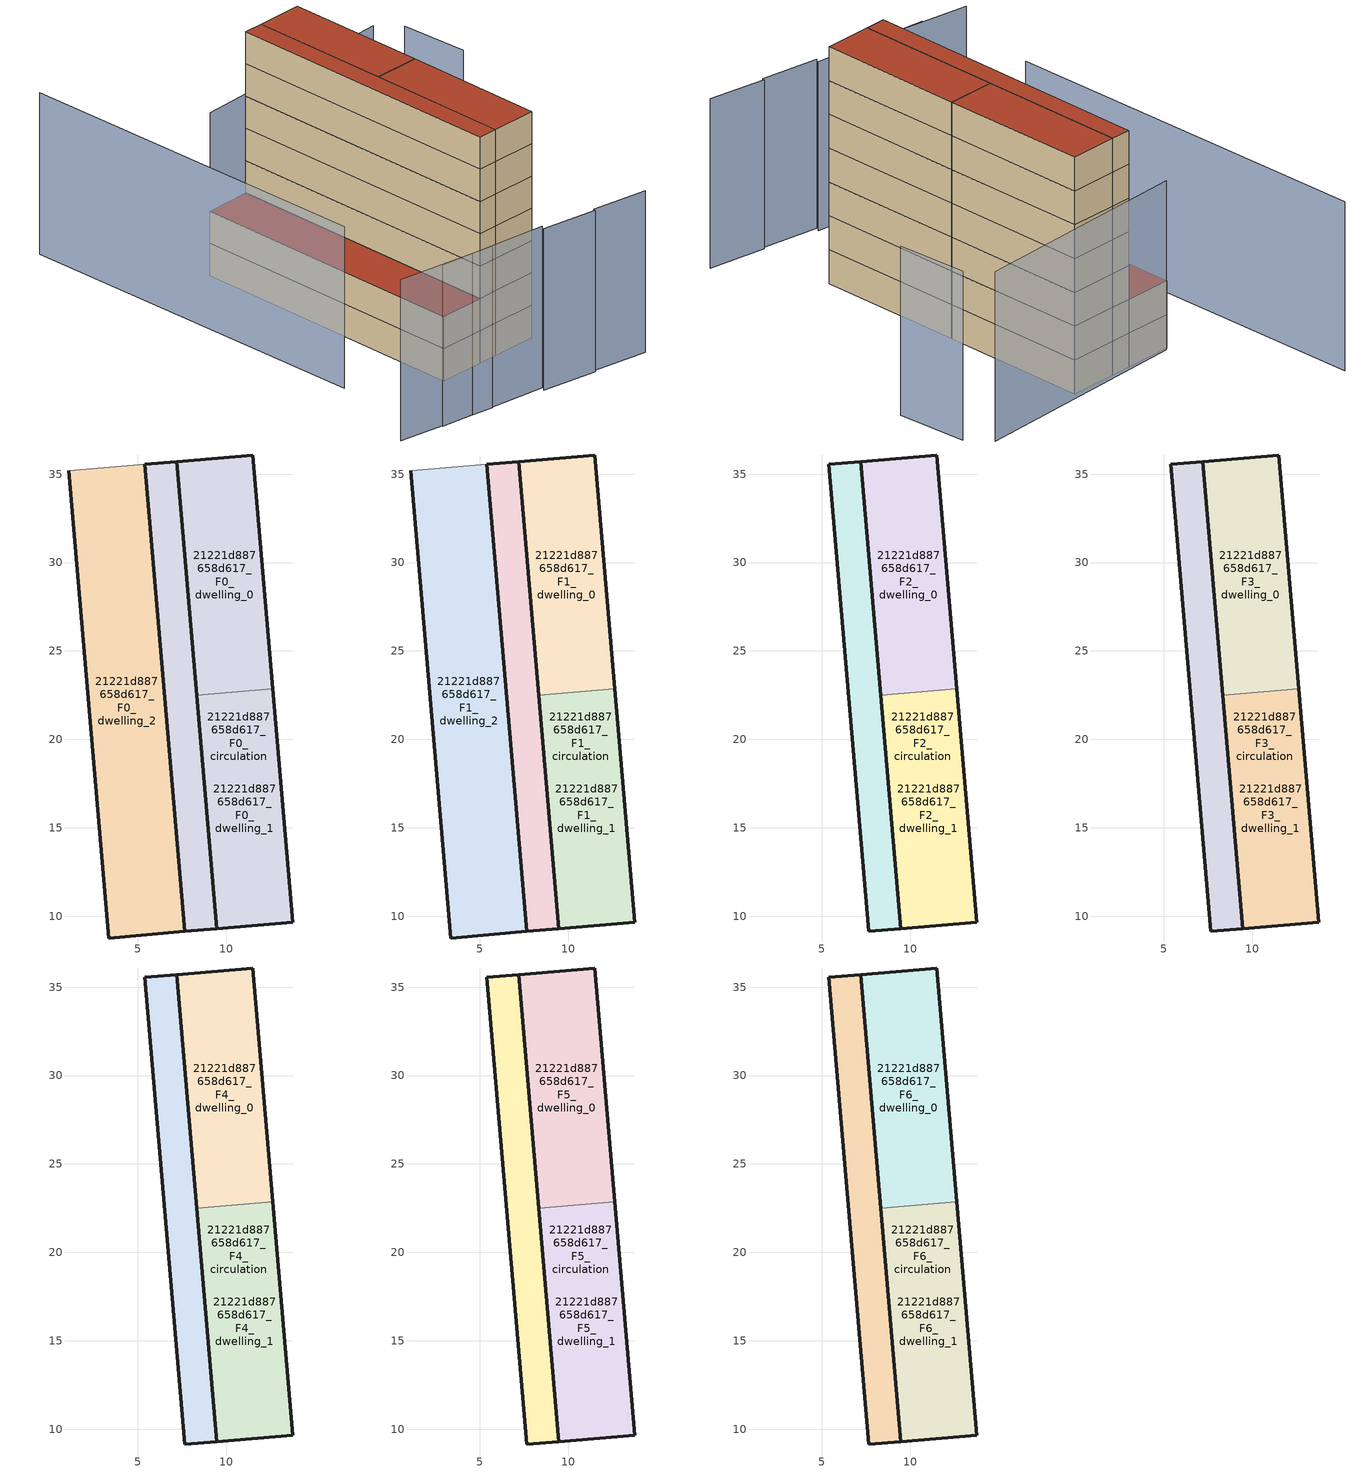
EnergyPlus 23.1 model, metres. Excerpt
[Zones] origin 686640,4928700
21221d887658d617_F0_dwelling_0
 floor ground (EU_floor_Construction): 8.32,22.5 9.45,9.3 7.66,9.14 5.39,35.56 7.19,35.71 z0; 11.49,36.08 12.62,22.87 8.32,22.5 7.19,35.71 z0
 wall outside (EU_wall_Construction): 12.62,22.87 11.49,36.08 7.19,35.71 8.32,22.5 z0:3
 wall to 21221d887658d617_F0_dwelling_1 (EU_wall_Construction): 8.32,22.5 12.62,22.87 z0:3
21221d887658d617_F0_dwelling_1
 floor ground (EU_floor_Construction): 7.19,35.71 8.32,22.5 9.45,9.3 7.66,9.14 5.39,35.56 z0; 12.62,22.87 13.75,9.67 9.45,9.3 8.32,22.5 z0
 wall outside (EU_wall_Construction): 8.32,22.5 9.45,9.3 13.75,9.67 12.62,22.87 z0:3
21221d887658d617_F0_dwelling_2
 floor ground (EU_floor_Construction): 5.39,35.56 7.66,9.14 3.36,8.77 1.09,35.19 z0
 wall outside (EU_wall_Construction): 1.09,35.19 3.36,8.77 7.66,9.14 5.39,35.56 z0:3
 wall adiabatic (EU_wall_Construction): 5.39,35.56 1.09,35.19 z0:3
21221d887658d617_F0_circulation
 floor ground (EU_floor_Construction): 8.32,22.5 9.45,9.3 7.66,9.14 5.39,35.56 7.19,35.71 z0; 11.49,36.08 12.62,22.87 8.32,22.5 7.19,35.71 z0; 12.62,22.87 13.75,9.67 9.45,9.3 8.32,22.5 z0
 wall outside (EU_wall_Construction): 7.66,9.14 9.45,9.3 7.19,35.71 5.39,35.56 7.66,9.14 z0:3
21221d887658d617_F1_dwelling_0
 floor outside (EU_floor_Construction): 11.49,36.08 12.62,22.87 8.32,22.5 7.19,35.71 z3
 floor to 21221d887658d617_F0_dwelling_0 (EU_floor_Construction): 8.32,22.5 9.45,9.3 7.66,9.14 5.39,35.56 7.19,35.71 z3
 wall outside (EU_wall_Construction): 12.62,22.87 11.49,36.08 7.19,35.71 8.32,22.5 z3:6
 wall to 21221d887658d617_F1_dwelling_1 (EU_wall_Construction): 8.32,22.5 12.62,22.87 z3:6
21221d887658d617_F1_dwelling_1
 floor to 21221d887658d617_F0_dwelling_1 (EU_floor_Construction): 7.19,35.71 8.32,22.5 9.45,9.3 7.66,9.14 5.39,35.56 z3; 12.62,22.87 13.75,9.67 9.45,9.3 8.32,22.5 z3
 wall outside (EU_wall_Construction): 8.32,22.5 9.45,9.3 13.75,9.67 12.62,22.87 z3:6
21221d887658d617_F1_dwelling_2
 floor to 21221d887658d617_F0_dwelling_2 (EU_floor_Construction): 5.39,35.56 7.66,9.14 3.36,8.77 1.09,35.19 z3
 wall outside (EU_wall_Construction): 1.09,35.19 3.36,8.77 7.66,9.14 5.39,35.56 z3:6
 wall adiabatic (EU_wall_Construction): 5.39,35.56 1.09,35.19 z3:6
 roof outside (EU_roof_Construction): 7.66,9.14 5.39,35.56 1.09,35.19 3.36,8.77 z6
21221d887658d617_F1_circulation
 floor to 21221d887658d617_F0_circulation (EU_floor_Construction): 11.49,36.08 12.62,22.87 8.32,22.5 7.19,35.71 z3; 7.19,35.71 8.32,22.5 9.45,9.3 7.66,9.14 5.39,35.56 z3; 12.62,22.87 13.75,9.67 9.45,9.3 8.32,22.5 z3
 wall outside (EU_wall_Construction): 7.66,9.14 9.45,9.3 7.19,35.71 5.39,35.56 7.66,9.14 z3:6
21221d887658d617_F2_dwelling_0
 floor outside (EU_floor_Construction): 11.49,36.08 12.62,22.87 8.32,22.5 7.19,35.71 z6
 floor to 21221d887658d617_F1_dwelling_0 (EU_floor_Construction): 8.32,22.5 9.45,9.3 7.66,9.14 5.39,35.56 7.19,35.71 z6
 wall outside (EU_wall_Construction): 12.62,22.87 11.49,36.08 7.19,35.71 8.32,22.5 z6:9
 wall to 21221d887658d617_F2_dwelling_1 (EU_wall_Construction): 8.32,22.5 12.62,22.87 z6:9
21221d887658d617_F2_dwelling_1
 floor to 21221d887658d617_F1_dwelling_1 (EU_floor_Construction): 7.19,35.71 8.32,22.5 9.45,9.3 7.66,9.14 5.39,35.56 z6; 12.62,22.87 13.75,9.67 9.45,9.3 8.32,22.5 z6
 wall outside (EU_wall_Construction): 8.32,22.5 9.45,9.3 13.75,9.67 12.62,22.87 z6:9
21221d887658d617_F2_circulation
 floor to 21221d887658d617_F1_circulation (EU_floor_Construction): 11.49,36.08 12.62,22.87 8.32,22.5 7.19,35.71 z6; 7.19,35.71 8.32,22.5 9.45,9.3 7.66,9.14 5.39,35.56 z6; 12.62,22.87 13.75,9.67 9.45,9.3 8.32,22.5 z6
 wall outside (EU_wall_Construction): 7.66,9.14 9.45,9.3 7.19,35.71 5.39,35.56 7.66,9.14 z6:9
21221d887658d617_F3_dwelling_0
 floor outside (EU_floor_Construction): 11.49,36.08 12.62,22.87 8.32,22.5 7.19,35.71 z9
 floor to 21221d887658d617_F2_dwelling_0 (EU_floor_Construction): 8.32,22.5 9.45,9.3 7.66,9.14 5.39,35.56 7.19,35.71 z9
 wall outside (EU_wall_Construction): 12.62,22.87 11.49,36.08 7.19,35.71 8.32,22.5 z9:12
 wall to 21221d887658d617_F3_dwelling_1 (EU_wall_Construction): 8.32,22.5 12.62,22.87 z9:12
21221d887658d617_F3_dwelling_1
 floor to 21221d887658d617_F2_dwelling_1 (EU_floor_Construction): 7.19,35.71 8.32,22.5 9.45,9.3 7.66,9.14 5.39,35.56 z9; 12.62,22.87 13.75,9.67 9.45,9.3 8.32,22.5 z9
 wall outside (EU_wall_Construction): 8.32,22.5 9.45,9.3 13.75,9.67 12.62,22.87 z9:12
21221d887658d617_F3_circulation
 floor to 21221d887658d617_F2_circulation (EU_floor_Construction): 11.49,36.08 12.62,22.87 8.32,22.5 7.19,35.71 z9; 7.19,35.71 8.32,22.5 9.45,9.3 7.66,9.14 5.39,35.56 z9; 12.62,22.87 13.75,9.67 9.45,9.3 8.32,22.5 z9
 wall outside (EU_wall_Construction): 7.66,9.14 9.45,9.3 7.19,35.71 5.39,35.56 7.66,9.14 z9:12
21221d887658d617_F4_dwelling_0
 floor outside (EU_floor_Construction): 11.49,36.08 12.62,22.87 8.32,22.5 7.19,35.71 z12
 floor to 21221d887658d617_F3_dwelling_0 (EU_floor_Construction): 8.32,22.5 9.45,9.3 7.66,9.14 5.39,35.56 7.19,35.71 z12
 wall outside (EU_wall_Construction): 12.62,22.87 11.49,36.08 7.19,35.71 8.32,22.5 z12:15
 wall to 21221d887658d617_F4_dwelling_1 (EU_wall_Construction): 8.32,22.5 12.62,22.87 z12:15
21221d887658d617_F4_dwelling_1
 floor to 21221d887658d617_F3_dwelling_1 (EU_floor_Construction): 7.19,35.71 8.32,22.5 9.45,9.3 7.66,9.14 5.39,35.56 z12; 12.62,22.87 13.75,9.67 9.45,9.3 8.32,22.5 z12
 wall outside (EU_wall_Construction): 8.32,22.5 9.45,9.3 13.75,9.67 12.62,22.87 z12:15
21221d887658d617_F4_circulation
 floor to 21221d887658d617_F3_circulation (EU_floor_Construction): 11.49,36.08 12.62,22.87 8.32,22.5 7.19,35.71 z12; 7.19,35.71 8.32,22.5 9.45,9.3 7.66,9.14 5.39,35.56 z12; 12.62,22.87 13.75,9.67 9.45,9.3 8.32,22.5 z12
 wall outside (EU_wall_Construction): 7.66,9.14 9.45,9.3 7.19,35.71 5.39,35.56 7.66,9.14 z12:15
21221d887658d617_F5_dwelling_0
 floor outside (EU_floor_Construction): 11.49,36.08 12.62,22.87 8.32,22.5 7.19,35.71 z15
 floor to 21221d887658d617_F4_dwelling_0 (EU_floor_Construction): 8.32,22.5 9.45,9.3 7.66,9.14 5.39,35.56 7.19,35.71 z15
 wall outside (EU_wall_Construction): 12.62,22.87 11.49,36.08 7.19,35.71 8.32,22.5 z15:18
 wall to 21221d887658d617_F5_dwelling_1 (EU_wall_Construction): 8.32,22.5 12.62,22.87 z15:18
21221d887658d617_F5_dwelling_1
 floor to 21221d887658d617_F4_dwelling_1 (EU_floor_Construction): 7.19,35.71 8.32,22.5 9.45,9.3 7.66,9.14 5.39,35.56 z15; 12.62,22.87 13.75,9.67 9.45,9.3 8.32,22.5 z15
 wall outside (EU_wall_Construction): 8.32,22.5 9.45,9.3 13.75,9.67 12.62,22.87 z15:18
21221d887658d617_F5_circulation
 floor to 21221d887658d617_F4_circulation (EU_floor_Construction): 11.49,36.08 12.62,22.87 8.32,22.5 7.19,35.71 z15; 7.19,35.71 8.32,22.5 9.45,9.3 7.66,9.14 5.39,35.56 z15; 12.62,22.87 13.75,9.67 9.45,9.3 8.32,22.5 z15
 wall outside (EU_wall_Construction): 7.66,9.14 9.45,9.3 7.19,35.71 5.39,35.56 7.66,9.14 z15:18
21221d887658d617_F6_dwelling_0
 floor outside (EU_floor_Construction): 11.49,36.08 12.62,22.87 8.32,22.5 7.19,35.71 z18
 floor to 21221d887658d617_F5_dwelling_0 (EU_floor_Construction): 8.32,22.5 9.45,9.3 7.66,9.14 5.39,35.56 7.19,35.71 z18
 wall outside (EU_wall_Construction): 12.62,22.87 11.49,36.08 7.19,35.71 8.32,22.5 z18:21
 wall to 21221d887658d617_F6_dwelling_1 (EU_wall_Construction): 8.32,22.5 12.62,22.87 z18:21
 roof outside (EU_roof_Construction): 12.62,22.87 11.49,36.08 7.19,35.71 8.32,22.5 z21; 9.45,9.3 8.32,22.5 7.19,35.71 5.39,35.56 7.66,9.14 z21
21221d887658d617_F6_dwelling_1
 floor to 21221d887658d617_F5_dwelling_1 (EU_floor_Construction): 7.19,35.71 8.32,22.5 9.45,9.3 7.66,9.14 5.39,35.56 z18; 12.62,22.87 13.75,9.67 9.45,9.3 8.32,22.5 z18
 wall outside (EU_wall_Construction): 8.32,22.5 9.45,9.3 13.75,9.67 12.62,22.87 z18:21
 roof outside (EU_roof_Construction): 13.75,9.67 12.62,22.87 8.32,22.5 9.45,9.3 z21; 9.45,9.3 8.32,22.5 7.19,35.71 5.39,35.56 7.66,9.14 z21
21221d887658d617_F6_circulation
 floor to 21221d887658d617_F5_circulation (EU_floor_Construction): 11.49,36.08 12.62,22.87 8.32,22.5 7.19,35.71 z18; 7.19,35.71 8.32,22.5 9.45,9.3 7.66,9.14 5.39,35.56 z18; 12.62,22.87 13.75,9.67 9.45,9.3 8.32,22.5 z18
 wall outside (EU_wall_Construction): 7.66,9.14 9.45,9.3 7.19,35.71 5.39,35.56 7.66,9.14 z18:21
 roof outside (EU_roof_Construction): 12.62,22.87 11.49,36.08 7.19,35.71 8.32,22.5 z21; 9.45,9.3 8.32,22.5 7.19,35.71 5.39,35.56 7.66,9.14 z21; 13.75,9.67 12.62,22.87 8.32,22.5 9.45,9.3 z21
shading: 13.76,2.01 19.01,1.6 / 8.41,2.17 13.74,1.79 / -1.92,2.95 8.63,2.56 / -6.16,3.33 3.28,2.69 / -6.85,47.19 -3.58,13.26 / 21.29,37.79 1.3,35.36 / 24.02,29.73 23.12,36 z0:15
[Building]
EU S2 Campaign: North Axis=0; Terrain=City; Solar Distribution=FullExterior
[Site:Location]
Bologna: Latitude=44.5; Longitude=11.25; Time Zone=1; Elevation=37
[SizingPeriod:WeatherFileDays]
AnnualSizingPeriod: Begin Month=1; Begin Day of Month=1; End Month=12; End Day of Month=31; Day of Week for Start Day=Monday; Use Weather File Daylight Saving Period=No; Use Weather File Rain and Snow Indicators=No
[MATERIAL]
EU_InternalMass_Material: Roughness=MediumRough; Thickness=0.1; Conductivity=1; Density=1800; Specific Heat=900; Thermal Absorptance=0.9; Solar Absorptance=0.7; Visible Absorptance=0.7
[MATERIAL:NOMASS] Roughness=MediumRough; Thermal Absorptance=0.9; Solar Absorptance=0.7; Visible Absorptance=0.7
Name | Thermal Resistance
EU_wall_NoMass | 0.905828
EU_roof_NoMass | 0.37593
EU_floor_NoMass | 0.67114
[CONSTRUCTION]
EU_wall_Construction: EU_wall_NoMass
EU_roof_Construction: EU_roof_NoMass
EU_floor_Construction: EU_floor_NoMass
EU_InternalMass_Construction: EU_InternalMass_Material
[ZONE] Type=1; Multiplier=1; Ceiling Height=autocalculate; Floor Area=autocalculate; Part of Total Floor Area=Yes
Name | Volume
21221d887658d617_F0_dwelling_0; 21221d887658d617_F1_dwelling_0; 21221d887658d617_F2_dwelling_0; 21221d887658d617_F3_dwelling_0; 21221d887658d617_F4_dwelling_0; 21221d887658d617_F5_dwelling_0; 21221d887658d617_F6_dwelling_0 | 314.897
21221d887658d617_F0_dwelling_1; 21221d887658d617_F1_dwelling_1; 21221d887658d617_F2_dwelling_1; 21221d887658d617_F3_dwelling_1; 21221d887658d617_F4_dwelling_1; 21221d887658d617_F5_dwelling_1; 21221d887658d617_F6_dwelling_1 | 314.898
21221d887658d617_F0_dwelling_2; 21221d887658d617_F1_dwelling_2 | 343.469
21221d887658d617_F0_circulation; 21221d887658d617_F1_circulation; 21221d887658d617_F2_circulation; 21221d887658d617_F3_circulation; 21221d887658d617_F4_circulation; 21221d887658d617_F5_circulation; 21221d887658d617_F6_circulation | 486.633
[INTERNALMASS] Construction=EU_InternalMass_Construction
Name | Zone or ZoneList | Surface Area
21221d887658d617_F0_dwelling_0_EU_InternalMass | 21221d887658d617_F0_dwelling_0 | 57.2448
21221d887658d617_F0_dwelling_1_EU_InternalMass | 21221d887658d617_F0_dwelling_1 | 57.2448
21221d887658d617_F0_dwelling_2_EU_InternalMass | 21221d887658d617_F0_dwelling_2 | 114.49
21221d887658d617_F1_dwelling_0_EU_InternalMass | 21221d887658d617_F1_dwelling_0 | 57.2448
21221d887658d617_F1_dwelling_1_EU_InternalMass | 21221d887658d617_F1_dwelling_1 | 57.2448
21221d887658d617_F1_dwelling_2_EU_InternalMass | 21221d887658d617_F1_dwelling_2 | 114.49
21221d887658d617_F2_dwelling_0_EU_InternalMass | 21221d887658d617_F2_dwelling_0 | 125.899
21221d887658d617_F2_dwelling_1_EU_InternalMass | 21221d887658d617_F2_dwelling_1 | 125.899
21221d887658d617_F3_dwelling_0_EU_InternalMass | 21221d887658d617_F3_dwelling_0 | 125.899
21221d887658d617_F3_dwelling_1_EU_InternalMass | 21221d887658d617_F3_dwelling_1 | 125.899
21221d887658d617_F4_dwelling_0_EU_InternalMass | 21221d887658d617_F4_dwelling_0 | 125.899
21221d887658d617_F4_dwelling_1_EU_InternalMass | 21221d887658d617_F4_dwelling_1 | 125.899
21221d887658d617_F5_dwelling_0_EU_InternalMass | 21221d887658d617_F5_dwelling_0 | 125.899
21221d887658d617_F5_dwelling_1_EU_InternalMass | 21221d887658d617_F5_dwelling_1 | 125.899
21221d887658d617_F6_dwelling_0_EU_InternalMass | 21221d887658d617_F6_dwelling_0 | 125.899
21221d887658d617_F6_dwelling_1_EU_InternalMass | 21221d887658d617_F6_dwelling_1 | 125.899
[OTHEREQUIPMENT] Fuel Type=Electricity; Design Level Calculation Method=Watts/Area; Power per Zone Floor Area=1; Fraction Latent=0; Fraction Radiant=0; Fraction Lost=0; Carbon Dioxide Generation Rate=0; EndUse Subcategory=EU_Step8_InternalGains
Name | Zone or ZoneList or Space or SpaceList | Schedule
EU_Step8_InternalGain_21221d887658d617_F0_dwelling_0_f000 | 21221d887658d617_F0_dwelling_0 | EU_Step8_GainSchedule_21221d887658d617_F0_dwelling_0_f000
EU_Step8_InternalGain_21221d887658d617_F0_dwelling_1_f000 | 21221d887658d617_F0_dwelling_1 | EU_Step8_GainSchedule_21221d887658d617_F0_dwelling_1_f000
EU_Step8_InternalGain_21221d887658d617_F0_dwelling_2_f000 | 21221d887658d617_F0_dwelling_2 | EU_Step8_GainSchedule_21221d887658d617_F0_dwelling_2_f000
EU_Step8_InternalGain_21221d887658d617_F1_dwelling_0_f000 | 21221d887658d617_F1_dwelling_0 | EU_Step8_GainSchedule_21221d887658d617_F1_dwelling_0_f000
EU_Step8_InternalGain_21221d887658d617_F1_dwelling_1_f000 | 21221d887658d617_F1_dwelling_1 | EU_Step8_GainSchedule_21221d887658d617_F1_dwelling_1_f000
EU_Step8_InternalGain_21221d887658d617_F1_dwelling_2_f000 | 21221d887658d617_F1_dwelling_2 | EU_Step8_GainSchedule_21221d887658d617_F1_dwelling_2_f000
EU_Step8_InternalGain_21221d887658d617_F2_dwelling_0_f000 | 21221d887658d617_F2_dwelling_0 | EU_Step8_GainSchedule_21221d887658d617_F2_dwelling_0_f000
EU_Step8_InternalGain_21221d887658d617_F2_dwelling_1_f000 | 21221d887658d617_F2_dwelling_1 | EU_Step8_GainSchedule_21221d887658d617_F2_dwelling_1_f000
EU_Step8_InternalGain_21221d887658d617_F3_dwelling_0_f000 | 21221d887658d617_F3_dwelling_0 | EU_Step8_GainSchedule_21221d887658d617_F3_dwelling_0_f000
EU_Step8_InternalGain_21221d887658d617_F3_dwelling_1_f000 | 21221d887658d617_F3_dwelling_1 | EU_Step8_GainSchedule_21221d887658d617_F3_dwelling_1_f000
EU_Step8_InternalGain_21221d887658d617_F4_dwelling_0_f000 | 21221d887658d617_F4_dwelling_0 | EU_Step8_GainSchedule_21221d887658d617_F4_dwelling_0_f000
EU_Step8_InternalGain_21221d887658d617_F4_dwelling_1_f000 | 21221d887658d617_F4_dwelling_1 | EU_Step8_GainSchedule_21221d887658d617_F4_dwelling_1_f000
EU_Step8_InternalGain_21221d887658d617_F5_dwelling_0_f000 | 21221d887658d617_F5_dwelling_0 | EU_Step8_GainSchedule_21221d887658d617_F5_dwelling_0_f000
EU_Step8_InternalGain_21221d887658d617_F5_dwelling_1_f000 | 21221d887658d617_F5_dwelling_1 | EU_Step8_GainSchedule_21221d887658d617_F5_dwelling_1_f000
EU_Step8_InternalGain_21221d887658d617_F6_dwelling_0_f000 | 21221d887658d617_F6_dwelling_0 | EU_Step8_GainSchedule_21221d887658d617_F6_dwelling_0_f000
EU_Step8_InternalGain_21221d887658d617_F6_dwelling_1_f000 | 21221d887658d617_F6_dwelling_1 | EU_Step8_GainSchedule_21221d887658d617_F6_dwelling_1_f000
[ZONEINFILTRATION:DESIGNFLOWRATE] Schedule=EU_AlwaysOn; Design Flow Rate Calculation Method=Flow/Area; Flow Rate per Floor Area=0.0005; Constant Term Coefficient=1; Temperature Term Coefficient=0; Velocity Term Coefficient=0; Velocity Squared Term Coefficient=0
Name | Zone or ZoneList or Space or SpaceList
EU_Circulation_Infiltration_21221d887658d617_F0_circulation | 21221d887658d617_F0_circulation
EU_Circulation_Infiltration_21221d887658d617_F1_circulation | 21221d887658d617_F1_circulation
EU_Circulation_Infiltration_21221d887658d617_F2_circulation | 21221d887658d617_F2_circulation
EU_Circulation_Infiltration_21221d887658d617_F3_circulation | 21221d887658d617_F3_circulation
EU_Circulation_Infiltration_21221d887658d617_F4_circulation | 21221d887658d617_F4_circulation
EU_Circulation_Infiltration_21221d887658d617_F5_circulation | 21221d887658d617_F5_circulation
EU_Circulation_Infiltration_21221d887658d617_F6_circulation | 21221d887658d617_F6_circulation
[ZONEVENTILATION:DESIGNFLOWRATE] Schedule=EU_AlwaysOn; Design Flow Rate Calculation Method=AirChanges/Hour; Air Changes per Hour=0.73129; Ventilation Type=Natural; Fan Pressure Rise=0; Fan Total Efficiency=1; Constant Term Coefficient=1; Temperature Term Coefficient=0; Velocity Term Coefficient=0; Velocity Squared Term Coefficient=0; Minimum Indoor Temperature=-100; Maximum Indoor Temperature=100; Delta Temperature=-100; Minimum Outdoor Temperature=-100; Maximum Outdoor Temperature=100; Maximum Wind Speed=40
Name | Zone or ZoneList or Space or SpaceList
EU_ConstantAir_21221d887658d617_F0_dwelling_0 | 21221d887658d617_F0_dwelling_0
EU_ConstantAir_21221d887658d617_F0_dwelling_1 | 21221d887658d617_F0_dwelling_1
EU_ConstantAir_21221d887658d617_F0_dwelling_2 | 21221d887658d617_F0_dwelling_2
EU_ConstantAir_21221d887658d617_F1_dwelling_0 | 21221d887658d617_F1_dwelling_0
EU_ConstantAir_21221d887658d617_F1_dwelling_1 | 21221d887658d617_F1_dwelling_1
EU_ConstantAir_21221d887658d617_F1_dwelling_2 | 21221d887658d617_F1_dwelling_2
EU_ConstantAir_21221d887658d617_F2_dwelling_0 | 21221d887658d617_F2_dwelling_0
EU_ConstantAir_21221d887658d617_F2_dwelling_1 | 21221d887658d617_F2_dwelling_1
EU_ConstantAir_21221d887658d617_F3_dwelling_0 | 21221d887658d617_F3_dwelling_0
EU_ConstantAir_21221d887658d617_F3_dwelling_1 | 21221d887658d617_F3_dwelling_1
EU_ConstantAir_21221d887658d617_F4_dwelling_0 | 21221d887658d617_F4_dwelling_0
EU_ConstantAir_21221d887658d617_F4_dwelling_1 | 21221d887658d617_F4_dwelling_1
EU_ConstantAir_21221d887658d617_F5_dwelling_0 | 21221d887658d617_F5_dwelling_0
EU_ConstantAir_21221d887658d617_F5_dwelling_1 | 21221d887658d617_F5_dwelling_1
EU_ConstantAir_21221d887658d617_F6_dwelling_0 | 21221d887658d617_F6_dwelling_0
EU_ConstantAir_21221d887658d617_F6_dwelling_1 | 21221d887658d617_F6_dwelling_1
[HVACTEMPLATE:THERMOSTAT] Constant Heating Setpoint=20; Constant Cooling Setpoint=50
EU_HeatOnly_21221d887658d617_F0_dwelling_0; EU_HeatOnly_21221d887658d617_F0_dwelling_1; EU_HeatOnly_21221d887658d617_F0_dwelling_2; EU_HeatOnly_21221d887658d617_F1_dwelling_0; EU_HeatOnly_21221d887658d617_F1_dwelling_1; EU_HeatOnly_21221d887658d617_F1_dwelling_2; EU_HeatOnly_21221d887658d617_F2_dwelling_0; EU_HeatOnly_21221d887658d617_F2_dwelling_1; EU_HeatOnly_21221d887658d617_F3_dwelling_0; EU_HeatOnly_21221d887658d617_F3_dwelling_1; EU_HeatOnly_21221d887658d617_F4_dwelling_0; EU_HeatOnly_21221d887658d617_F4_dwelling_1; EU_HeatOnly_21221d887658d617_F5_dwelling_0; EU_HeatOnly_21221d887658d617_F5_dwelling_1; EU_HeatOnly_21221d887658d617_F6_dwelling_0; EU_HeatOnly_21221d887658d617_F6_dwelling_1
[HVACTEMPLATE:ZONE:IDEALLOADSAIRSYSTEM] System Availability Schedule=EU_AlwaysOn; Maximum Heating Supply Air Temperature=50; Minimum Cooling Supply Air Temperature=13; Maximum Heating Supply Air Humidity Ratio=0.0156; Minimum Cooling Supply Air Humidity Ratio=0.0077; Heating Limit=NoLimit; Cooling Limit=NoLimit; Heating Availability Schedule=EU_AlwaysOn; Cooling Availability Schedule=EU_CoolingOff; Dehumidification Control Type=ConstantSensibleHeatRatio; Cooling Sensible Heat Ratio=0.7; Dehumidification Setpoint=60; Humidification Control Type=None; Humidification Setpoint=30; Outdoor Air Method=None; Outdoor Air Flow Rate per Person=0.00944; Outdoor Air Flow Rate per Zone Floor Area=0; Outdoor Air Flow Rate per Zone=0; Demand Controlled Ventilation Type=None; Outdoor Air Economizer Type=NoEconomizer; Heat Recovery Type=None; Sensible Heat Recovery Effectiveness=0.7; Latent Heat Recovery Effectiveness=0.65
Name | Template Thermostat
21221d887658d617_F0_dwelling_0 | EU_HeatOnly_21221d887658d617_F0_dwelling_0
21221d887658d617_F0_dwelling_1 | EU_HeatOnly_21221d887658d617_F0_dwelling_1
21221d887658d617_F0_dwelling_2 | EU_HeatOnly_21221d887658d617_F0_dwelling_2
21221d887658d617_F1_dwelling_0 | EU_HeatOnly_21221d887658d617_F1_dwelling_0
21221d887658d617_F1_dwelling_1 | EU_HeatOnly_21221d887658d617_F1_dwelling_1
21221d887658d617_F1_dwelling_2 | EU_HeatOnly_21221d887658d617_F1_dwelling_2
21221d887658d617_F2_dwelling_0 | EU_HeatOnly_21221d887658d617_F2_dwelling_0
21221d887658d617_F2_dwelling_1 | EU_HeatOnly_21221d887658d617_F2_dwelling_1
21221d887658d617_F3_dwelling_0 | EU_HeatOnly_21221d887658d617_F3_dwelling_0
21221d887658d617_F3_dwelling_1 | EU_HeatOnly_21221d887658d617_F3_dwelling_1
21221d887658d617_F4_dwelling_0 | EU_HeatOnly_21221d887658d617_F4_dwelling_0
21221d887658d617_F4_dwelling_1 | EU_HeatOnly_21221d887658d617_F4_dwelling_1
21221d887658d617_F5_dwelling_0 | EU_HeatOnly_21221d887658d617_F5_dwelling_0
21221d887658d617_F5_dwelling_1 | EU_HeatOnly_21221d887658d617_F5_dwelling_1
21221d887658d617_F6_dwelling_0 | EU_HeatOnly_21221d887658d617_F6_dwelling_0
21221d887658d617_F6_dwelling_1 | EU_HeatOnly_21221d887658d617_F6_dwelling_1
[SIZING:ZONE] Zone Cooling Design Supply Air Temperature Input Method=SupplyAirTemperature; Zone Cooling Design Supply Air Temperature=13; Zone Heating Design Supply Air Temperature Input Method=SupplyAirTemperature; Zone Heating Design Supply Air Temperature=50; Zone Cooling Design Supply Air Humidity Ratio=0.008; Zone Heating Design Supply Air Humidity Ratio=0.008; Cooling Design Air Flow Method=DesignDay; Cooling Design Air Flow Rate=0; Cooling Minimum Air Flow per Zone Floor Area=0.000762; Cooling Minimum Air Flow=0; Cooling Minimum Air Flow Fraction=0.2; Heating Design Air Flow Method=DesignDay; Heating Design Air Flow Rate=0; Heating Maximum Air Flow per Zone Floor Area=0.002032; Heating Maximum Air Flow=0.141576; Heating Maximum Air Flow Fraction=0.3; Account for Dedicated Outdoor Air System=No; Dedicated Outdoor Air System Control Strategy=NeutralSupplyAir; Dedicated Outdoor Air Low Setpoint Temperature for Design=autosize; Dedicated Outdoor Air High Setpoint Temperature for Design=autosize; Zone Load Sizing Method=Sensible Load Only No Latent Load; Zone Latent Cooling Design Supply Air Humidity Ratio Input Method=HumidityRatioDifference; Zone Cooling Design Supply Air Humidity Ratio Difference=0.005; Zone Latent Heating Design Supply Air Humidity Ratio Input Method=HumidityRatioDifference; Zone Humidification Design Supply Air Humidity Ratio Difference=0.005
21221d887658d617_F0_dwelling_0; 21221d887658d617_F0_dwelling_1; 21221d887658d617_F0_dwelling_2; 21221d887658d617_F1_dwelling_0; 21221d887658d617_F1_dwelling_1; 21221d887658d617_F1_dwelling_2; 21221d887658d617_F2_dwelling_0; 21221d887658d617_F2_dwelling_1; 21221d887658d617_F3_dwelling_0; 21221d887658d617_F3_dwelling_1; 21221d887658d617_F4_dwelling_0; 21221d887658d617_F4_dwelling_1; 21221d887658d617_F5_dwelling_0; 21221d887658d617_F5_dwelling_1; 21221d887658d617_F6_dwelling_0; 21221d887658d617_F6_dwelling_1
[SCHEDULE:CONSTANT]
Name | Hourly Value
EU_AlwaysOn | 1
EU_CoolingOff | 0
[SCHEDULE:FILE] Column Number=1; Rows to Skip at Top=0; Number of Hours of Data=8760; Column Separator=Comma; Interpolate to Timestep=No; Minutes per Item=60; Adjust Schedule for Daylight Savings=Yes
Name | File
EU_Step8_GainSchedule_21221d887658d617_F0_dwelling_0_f000 | ../../schedules/21221d887658d617/21221d887658d617_F0_dwelling_0_f000_gain.csv
EU_Step8_GainSchedule_21221d887658d617_F0_dwelling_1_f000 | ../../schedules/21221d887658d617/21221d887658d617_F0_dwelling_1_f000_gain.csv
EU_Step8_GainSchedule_21221d887658d617_F0_dwelling_2_f000 | ../../schedules/21221d887658d617/21221d887658d617_F0_dwelling_2_f000_gain.csv
EU_Step8_GainSchedule_21221d887658d617_F1_dwelling_0_f000 | ../../schedules/21221d887658d617/21221d887658d617_F1_dwelling_0_f000_gain.csv
EU_Step8_GainSchedule_21221d887658d617_F1_dwelling_1_f000 | ../../schedules/21221d887658d617/21221d887658d617_F1_dwelling_1_f000_gain.csv
EU_Step8_GainSchedule_21221d887658d617_F1_dwelling_2_f000 | ../../schedules/21221d887658d617/21221d887658d617_F1_dwelling_2_f000_gain.csv
EU_Step8_GainSchedule_21221d887658d617_F2_dwelling_0_f000 | ../../schedules/21221d887658d617/21221d887658d617_F2_dwelling_0_f000_gain.csv
EU_Step8_GainSchedule_21221d887658d617_F2_dwelling_1_f000 | ../../schedules/21221d887658d617/21221d887658d617_F2_dwelling_1_f000_gain.csv
EU_Step8_GainSchedule_21221d887658d617_F3_dwelling_0_f000 | ../../schedules/21221d887658d617/21221d887658d617_F3_dwelling_0_f000_gain.csv
EU_Step8_GainSchedule_21221d887658d617_F3_dwelling_1_f000 | ../../schedules/21221d887658d617/21221d887658d617_F3_dwelling_1_f000_gain.csv
EU_Step8_GainSchedule_21221d887658d617_F4_dwelling_0_f000 | ../../schedules/21221d887658d617/21221d887658d617_F4_dwelling_0_f000_gain.csv
EU_Step8_GainSchedule_21221d887658d617_F4_dwelling_1_f000 | ../../schedules/21221d887658d617/21221d887658d617_F4_dwelling_1_f000_gain.csv
EU_Step8_GainSchedule_21221d887658d617_F5_dwelling_0_f000 | ../../schedules/21221d887658d617/21221d887658d617_F5_dwelling_0_f000_gain.csv
EU_Step8_GainSchedule_21221d887658d617_F5_dwelling_1_f000 | ../../schedules/21221d887658d617/21221d887658d617_F5_dwelling_1_f000_gain.csv
EU_Step8_GainSchedule_21221d887658d617_F6_dwelling_0_f000 | ../../schedules/21221d887658d617/21221d887658d617_F6_dwelling_0_f000_gain.csv
EU_Step8_GainSchedule_21221d887658d617_F6_dwelling_1_f000 | ../../schedules/21221d887658d617/21221d887658d617_F6_dwelling_1_f000_gain.csv
